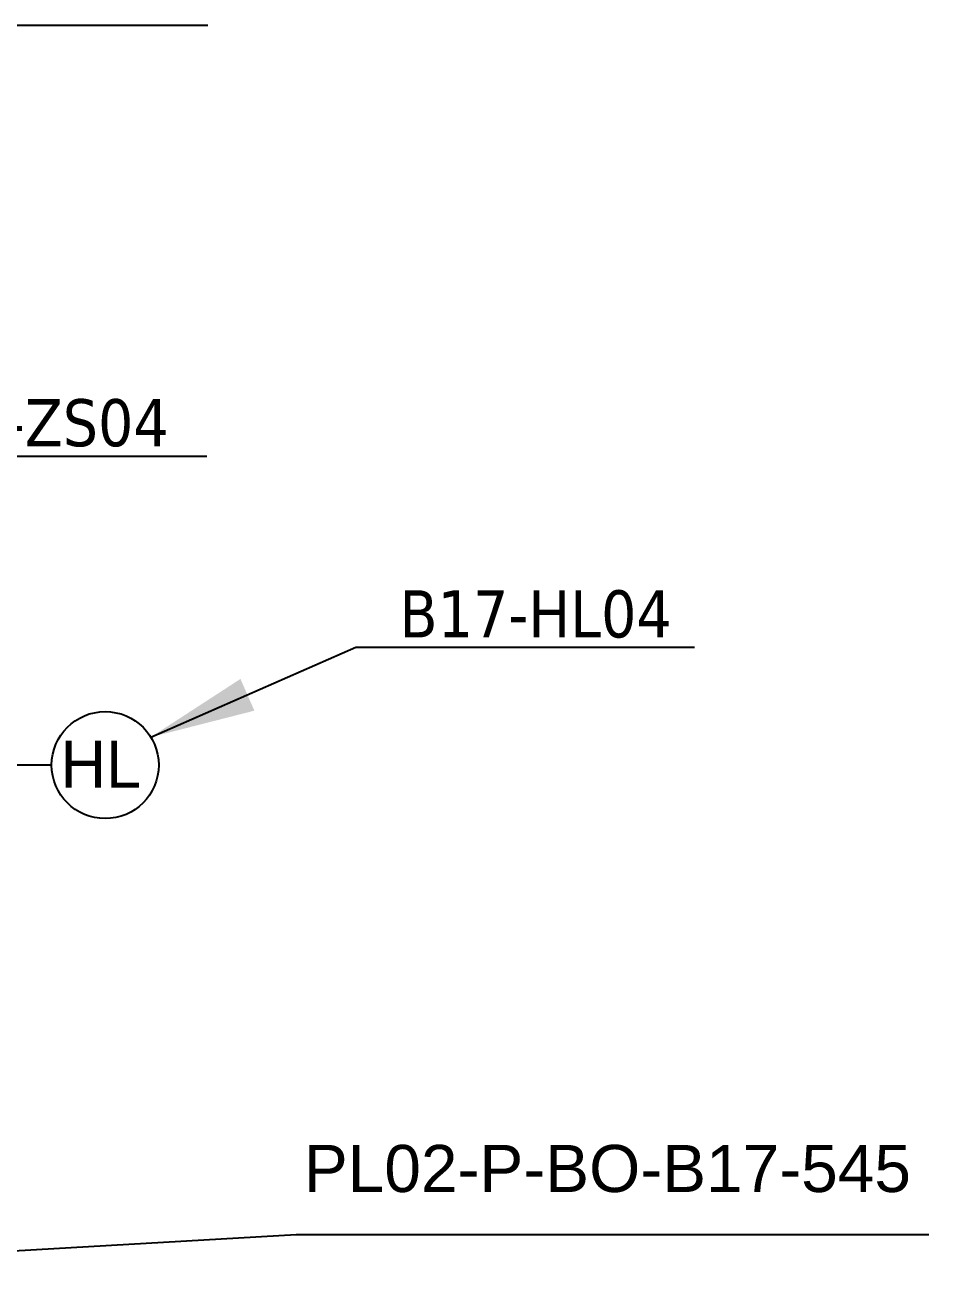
# Model space of a CAD drawing. Header units: millimetres. Extents: x -6314 to 11113, y -129 to 3675.
# Drawn here: x 3807.6 to 4021.9, y 2807.4 to 3104.5 of the extents above; entities that cross this region are included whole.
import ezdxf

# ---------------------------------------------------------------- set-up
doc = ezdxf.new("R2010")
doc.units = ezdxf.units.MM
doc.dimstyles.new('ISO-25', dxfattribs={"dimtxt": 2.5, "dimasz": 2.5, "dimexe": 1.25, "dimexo": 0.625, "dimtad": 1, "dimtxsty": 'Standard', "dimcen": 2.5, "dimadec": 0, "dimazin": 0, "dimtfac": 1, "dimtmove": 0, "dimatfit": 3, "dimfxl": 1, "dimarcsym": 0})

msp = doc.modelspace()

# ---------------------------------------------------------------- linework, layer by layer
msp.add_line((3813.88, 2929.03), (3793.9, 2929.03))
msp.add_circle((3826.58, 2929.03), 12.69)

# ---------------------------------------------------------------- texts
for s, insert, char_height, width, attachment_point in [('{\\fTahoma|b0|i0|c0|p34;B17-ZS04}', (3776.95, 3015.82), 11.1664, 777.1843, 1), ('{\\fTahoma|b0|i0|c0|p34;B17-HL04}', (3960.91, 2970.48), 11.1664, 777.1843, 3), ('HL', (3835.08, 2934.82), 11.166, 777.1843, 3), ('{\\fArial|b0|i0|c0|p34;PL02-P-BO-B17-545}', (3873.68, 2838.94), 11.1664, 635.627, 1)]:
    msp.add_mtext(s, dxfattribs=dict(insert=insert, char_height=char_height, width=width, attachment_point=attachment_point))

# ---------------------------------------------------------------- leaders
at = {"linetype": 'Continuous', "lineweight": -3}
for points in [[(3651.6, 3093.86), (3757.2, 3104.54), (3850.91, 3104.54)], [(3720.94, 3035.45), (3771.59, 3002.32), (3850.67, 3002.32)], [(3837.4, 2935.66), (3886, 2956.97), (3966.27, 2956.97)], [(3739.53, 2810.06), (3871.85, 2817.69), (4021.87, 2817.69)]]:
    msp.add_leader(points, dimstyle='ISO-25', override={"dimscale": 10, "dimtad": 0}, dxfattribs=at)

doc.saveas('drawing.dxf')
